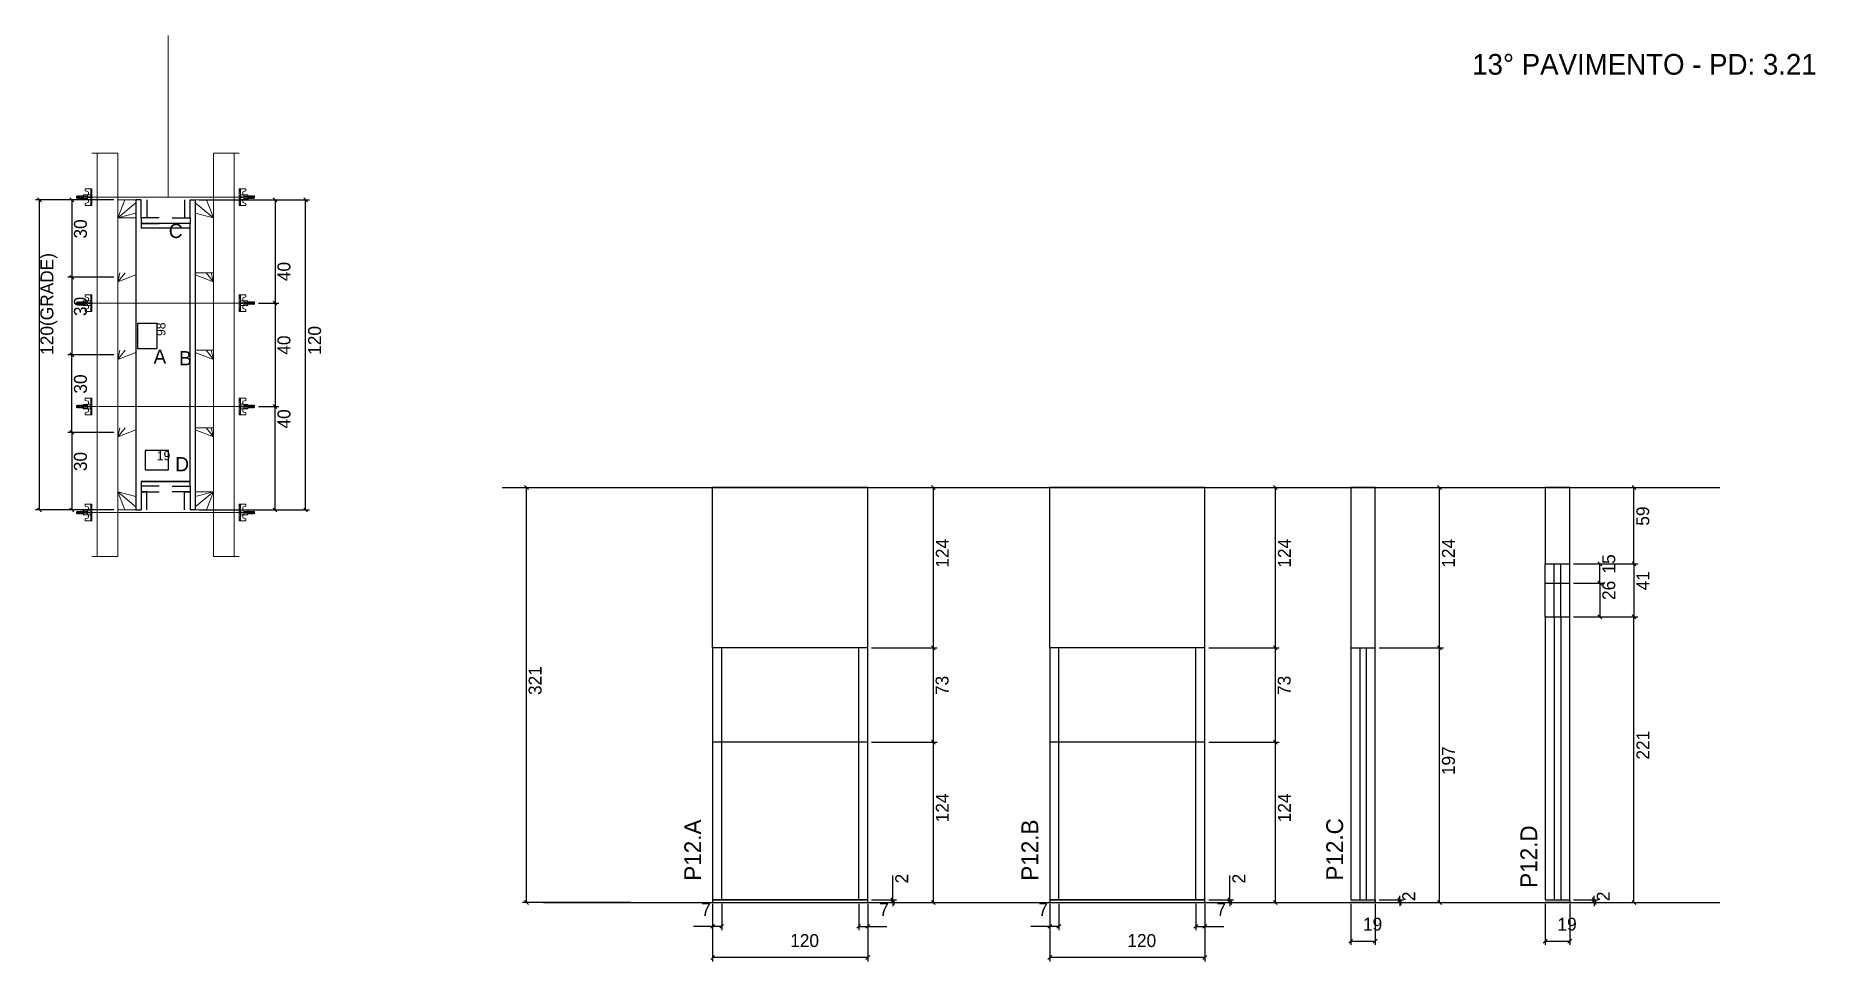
# Model space of a CAD drawing. Header units: metres. Extents: x 2885 to 4262, y 8696 to 9413.
import ezdxf

# ---------------------------------------------------------------- set-up
doc = ezdxf.new("R2010")
doc.units = ezdxf.units.M
for name, color, linetype in [('CHAPA', 7, 'Continuous'), ('COTA', 7, 'Continuous'), ('Hachura', 7, 'Continuous'), ('Madeira', 7, 'Continuous'), ('NIVEL 2° PAV.', 7, 'Continuous'), ('NOMENCLATURA', 7, 'Continuous'), ('Nível', 7, 'Continuous'), ('Painéis', 7, 'Continuous'), ('Perfil Metálico', 7, 'Continuous'), ('SARR_2.2x7', 7, 'Continuous'), ('SARRAFO', 7, 'Continuous'), ('Texto Seção', 7, 'Continuous'), ('TEXTO_GERAL', 7, 'Continuous')]:
    doc.layers.add(name, color=color, linetype=linetype)

msp = doc.modelspace()

# ---------------------------------------------------------------- linework, layer by layer
at = {"layer": 'CHAPA', "color": 1, "lineweight": 25}
for points in [[(2966.2, 9285.8), (2962.2, 9285.8), (2962.2, 9045.8), (2966.2, 9045.8)], [(2966.2, 9285.8), (2962.2, 9285.8), (2962.2, 9045.8), (2966.2, 9045.8)], [(3004.2, 9285.8), (3008.2, 9285.8), (3008.2, 9045.8), (3004.2, 9045.8)], [(3004.2, 9285.8), (3008.2, 9285.8), (3008.2, 9045.8), (3004.2, 9045.8)], [(3004.2, 9263.8), (3004.2, 9267.4), (2966.2, 9267.4), (2966.2, 9263.8)], [(3004.2, 9263.8), (3004.2, 9267.4), (2966.2, 9267.4), (2966.2, 9263.8)], [(3004.2, 9064.2), (3004.2, 9067.8), (2966.2, 9067.8), (2966.2, 9064.2)], [(3004.2, 9064.2), (3004.2, 9067.8), (2966.2, 9067.8), (2966.2, 9064.2)]]:
    msp.add_lwpolyline(points, dxfattribs=at)
at = {"layer": 'COTA', "color": 241, "lineweight": 25}
for p, q in [((2945.2, 9285.8), (2884.6, 9285.8)), ((2887.6, 9045.8), (2887.6, 9285.8)), ((2945.2, 9285.8), (2909.6, 9285.8)), ((2912.6, 9285.8), (2912.6, 9225.8)), ((3011.2, 9285.8), (3096.6, 9285.8)), ((3045.2, 9285.8), (3072.9, 9285.8)), ((3069.9, 9285.8), (3069.9, 9205.9)), ((3093.6, 9045.8), (3093.6, 9285.8)), ((2945.2, 9225.8), (2909.6, 9225.8)), ((2945.2, 9225.8), (2909.6, 9225.8)), ((2912.6, 9225.8), (2912.6, 9165.8)), ((3057, 9205.9), (3072.9, 9205.9)), ((3057, 9205.9), (3072.9, 9205.9)), ((3069.9, 9205.9), (3069.9, 9125.9)), ((2945.2, 9165.8), (2909.6, 9165.8)), ((2945.2, 9165.8), (2909.6, 9165.8)), ((2912.6, 9105.8), (2912.6, 9165.8)), ((3057, 9125.9), (3072.9, 9125.9)), ((3057, 9125.9), (3072.9, 9125.9)), ((3069.9, 9045.8), (3069.9, 9125.9)), ((2945.2, 9105.8), (2909.6, 9105.8)), ((2945.2, 9105.8), (2909.6, 9105.8)), ((2912.6, 9105.8), (2912.6, 9045.8)), ((3528.5, 9063.1), (3408.5, 9063.1)), ((3408.5, 8939.1), (3408.5, 9063.1)), ((3528.5, 8939.1), (3528.5, 9063.1)), ((3789.4, 9063.1), (3669.4, 9063.1)), ((3669.4, 8939.1), (3669.4, 9063.1)), ((3789.4, 8939.1), (3789.4, 9063.1)), ((2945.2, 9045.8), (2884.6, 9045.8)), ((2945.2, 9045.8), (2909.6, 9045.8)), ((3011.2, 9045.8), (3096.6, 9045.8)), ((3045.2, 9045.8), (3072.9, 9045.8))]:
    msp.add_line(p, q, dxfattribs=at)
at = {"layer": 'COTA', "color": 0, "lineweight": 25}
for p, q in [((2889.1, 9284.3), (2886.1, 9287.3)), ((2914.1, 9284.3), (2911.1, 9287.3)), ((3071.4, 9284.3), (3068.4, 9287.3)), ((3095.1, 9284.3), (3092.1, 9287.3)), ((2911.1, 9227.3), (2914.1, 9224.3)), ((2914.1, 9224.3), (2911.1, 9227.3)), ((3068.4, 9207.4), (3071.4, 9204.4)), ((3071.4, 9204.4), (3068.4, 9207.4)), ((2911.1, 9167.3), (2914.1, 9164.3)), ((2914.1, 9164.3), (2911.1, 9167.3)), ((3071.4, 9124.4), (3068.4, 9127.4)), ((3068.4, 9127.4), (3071.4, 9124.4)), ((2914.1, 9104.3), (2911.1, 9107.3)), ((2911.1, 9107.3), (2914.1, 9104.3)), ((3580.8, 9061.6), (3577.8, 9064.6)), ((3845.4, 9061.6), (3842.4, 9064.6)), ((3972.4, 9061.6), (3969.4, 9064.6)), ((4122.9, 9061.6), (4119.9, 9064.6)), ((2886.1, 9047.3), (2889.1, 9044.3)), ((2911.1, 9047.3), (2914.1, 9044.3)), ((3068.4, 9047.3), (3071.4, 9044.3)), ((3092.1, 9047.3), (3095.1, 9044.3)), ((4119.9, 9005.6), (4122.9, 9002.6)), ((4122.9, 8961.6), (4119.9, 8964.6)), ((3580.8, 8937.6), (3577.8, 8940.6)), ((3577.8, 8940.6), (3580.8, 8937.6)), ((3845.4, 8937.6), (3842.4, 8940.6)), ((3842.4, 8940.6), (3845.4, 8937.6)), ((3969.4, 8940.6), (3972.4, 8937.6)), ((3972.4, 8937.6), (3969.4, 8940.6)), ((3580.8, 8864.6), (3577.8, 8867.6)), ((3577.8, 8867.6), (3580.8, 8864.6)), ((3845.4, 8864.6), (3842.4, 8867.6)), ((3842.4, 8867.6), (3845.4, 8864.6)), ((3546.3, 8745.6), (3549.3, 8742.6)), ((3807.1, 8745.6), (3810.1, 8742.6)), ((3938.6, 8745.6), (3941.6, 8742.6)), ((4089.1, 8745.6), (4092.1, 8742.6)), ((3549.3, 8740.6), (3546.3, 8743.6)), ((3577.8, 8743.6), (3580.8, 8740.6)), ((3810.1, 8740.6), (3807.1, 8743.6)), ((3842.4, 8743.6), (3845.4, 8740.6)), ((3941.6, 8740.6), (3938.6, 8743.6)), ((3969.4, 8743.6), (3972.4, 8740.6)), ((4092.1, 8740.6), (4089.1, 8743.6)), ((4119.9, 8743.6), (4122.9, 8740.6)), ((3410, 8725.1), (3407, 8722.1)), ((3414, 8722.1), (3417, 8725.1)), ((3523, 8725.1), (3520, 8722.1)), ((3527, 8722.1), (3530, 8725.1)), ((3670.9, 8725.1), (3667.9, 8722.1)), ((3674.9, 8722.1), (3677.9, 8725.1)), ((3783.9, 8725.1), (3780.9, 8722.1)), ((3787.9, 8722.1), (3790.9, 8725.1)), ((3903.7, 8713.7), (3900.7, 8710.7)), ((3919.7, 8710.7), (3922.7, 8713.7)), ((4054.2, 8713.7), (4051.2, 8710.7)), ((4070.2, 8710.7), (4073.2, 8713.7)), ((3410, 8701), (3407, 8698)), ((3527, 8698), (3530, 8701)), ((3670.9, 8701), (3667.9, 8698)), ((3787.9, 8698), (3790.9, 8701))]:
    msp.add_line(p, q, dxfattribs=at)
at = {"layer": 'COTA', "color": 180, "lineweight": 25}
for p, q in [((2978.6, 9190), (2963.6, 9190)), ((2963.6, 9190), (2963.6, 9170.7)), ((2978.6, 9170.7), (2978.6, 9190)), ((2963.6, 9170.7), (2978.6, 9170.7)), ((2987.4, 9091.8), (2969.4, 9091.8)), ((2969.4, 9091.8), (2969.4, 9076.8)), ((2987.4, 9076.8), (2987.4, 9091.8)), ((2969.4, 9076.8), (2987.4, 9076.8))]:
    msp.add_line(p, q, dxfattribs=at)
at = {"layer": 'COTA', "color": 4, "lineweight": 25}
for p, q in [((3531.5, 9063.1), (3582.3, 9063.1)), ((3579.3, 8939.1), (3579.3, 9063.1)), ((3792.4, 9063.1), (3846.9, 9063.1)), ((3843.9, 8939.1), (3843.9, 9063.1)), ((3924.2, 9063.1), (3973.9, 9063.1)), ((3970.9, 8939.1), (3970.9, 9063.1)), ((4074.7, 9063.1), (4124.4, 9063.1)), ((4121.4, 9004.1), (4121.4, 9063.1)), ((4074.7, 9004.1), (4124.4, 9004.1)), ((4074.7, 8963.1), (4124.4, 8963.1)), ((4121.4, 8742.1), (4121.4, 8963.1)), ((3531.5, 8939.1), (3582.3, 8939.1)), ((3531.5, 8939.1), (3582.3, 8939.1)), ((3579.3, 8866.1), (3579.3, 8939.1)), ((3792.4, 8939.1), (3846.9, 8939.1)), ((3792.4, 8939.1), (3846.9, 8939.1)), ((3843.9, 8866.1), (3843.9, 8939.1)), ((3924.2, 8939.1), (3973.9, 8939.1)), ((3924.2, 8939.1), (3973.9, 8939.1)), ((3970.9, 8742.1), (3970.9, 8939.1)), ((3531.5, 8866.1), (3582.3, 8866.1)), ((3531.5, 8866.1), (3582.3, 8866.1)), ((3579.3, 8742.1), (3579.3, 8866.1)), ((3792.4, 8866.1), (3846.9, 8866.1)), ((3792.4, 8866.1), (3846.9, 8866.1)), ((3843.9, 8742.1), (3843.9, 8866.1)), ((3547.8, 8744.1), (3547.8, 8762.9)), ((3808.6, 8744.1), (3808.6, 8762.9)), ((3940.1, 8744.1), (3940.1, 8747.1)), ((4090.6, 8744.1), (4090.6, 8747.1)), ((3408.5, 8741.1), (3408.5, 8696.5)), ((3408.5, 8739.1), (3408.5, 8720.6)), ((3415.5, 8741.1), (3415.5, 8720.6)), ((3521.5, 8741.1), (3521.5, 8720.6)), ((3528.5, 8741.1), (3528.5, 8696.5)), ((3528.5, 8739.1), (3528.5, 8720.6)), ((3531.5, 8744.1), (3550.8, 8744.1)), ((3531.5, 8742.1), (3550.8, 8742.1)), ((3531.5, 8742.1), (3582.3, 8742.1)), ((3547.8, 8742.1), (3547.8, 8744.1)), ((3547.8, 8742.1), (3547.8, 8739.1)), ((3669.4, 8741.1), (3669.4, 8696.5)), ((3669.4, 8739.1), (3669.4, 8720.6)), ((3676.4, 8741.1), (3676.4, 8720.6)), ((3782.4, 8741.1), (3782.4, 8720.6)), ((3789.4, 8741.1), (3789.4, 8696.5)), ((3789.4, 8739.1), (3789.4, 8720.6)), ((3792.4, 8744.1), (3811.6, 8744.1)), ((3792.4, 8742.1), (3811.6, 8742.1)), ((3792.4, 8742.1), (3846.9, 8742.1)), ((3808.6, 8742.1), (3808.6, 8744.1)), ((3808.6, 8742.1), (3808.6, 8739.1)), ((3902.2, 8741.1), (3902.2, 8709.2)), ((3921.2, 8741.1), (3921.2, 8709.2)), ((3924.2, 8744.1), (3943.1, 8744.1)), ((3924.2, 8742.1), (3943.1, 8742.1)), ((3924.2, 8742.1), (3973.9, 8742.1)), ((3940.1, 8742.1), (3940.1, 8744.1)), ((3940.1, 8742.1), (3940.1, 8739.1)), ((4052.7, 8741.1), (4052.7, 8709.2)), ((4071.7, 8741.1), (4071.7, 8709.2)), ((4074.7, 8744.1), (4093.6, 8744.1)), ((4074.7, 8742.1), (4093.6, 8742.1)), ((4074.7, 8742.1), (4124.4, 8742.1)), ((4090.6, 8742.1), (4090.6, 8744.1)), ((4090.6, 8742.1), (4090.6, 8739.1)), ((3408.5, 8723.6), (3393.8, 8723.6)), ((3415.5, 8723.6), (3408.5, 8723.6)), ((3521.5, 8723.6), (3528.5, 8723.6)), ((3528.5, 8723.6), (3543.3, 8723.6)), ((3669.4, 8723.6), (3654.7, 8723.6)), ((3676.4, 8723.6), (3669.4, 8723.6)), ((3782.4, 8723.6), (3789.4, 8723.6)), ((3789.4, 8723.6), (3804.1, 8723.6)), ((3902.2, 8712.2), (3921.2, 8712.2)), ((4052.7, 8712.2), (4071.7, 8712.2)), ((3528.5, 8699.5), (3408.5, 8699.5)), ((3789.4, 8699.5), (3669.4, 8699.5))]:
    msp.add_line(p, q, dxfattribs=at)
at = {"layer": 'COTA', "color": 241, "lineweight": 25}
for points in [[(3921.2, 8939.1), (3921.2, 9063.1), (3902.2, 9063.1), (3902.2, 8939.1)], [(4071.7, 9004.1), (4071.7, 9063.1), (4052.7, 9063.1), (4052.7, 9004.1)]]:
    msp.add_lwpolyline(points, dxfattribs=at)
at = {"layer": 'Hachura', "color": 0, "lineweight": 9}
for p, q in [((2916.7, 9288.8), (2916.4, 9288.5)), ((2916.4, 9288.5), (2916.4, 9287.2)), ((2916.7, 9286.9), (2916.4, 9287.2)), ((2917, 9288.8), (2916.7, 9288.8)), ((2916.7, 9286.9), (2916.7, 9288.8)), ((2917.4, 9286.9), (2916.7, 9288.2)), ((2917.3, 9286.8), (2916.7, 9287.9)), ((2916.7, 9287.4), (2917.1, 9286.8)), ((2916.7, 9287.2), (2916.8, 9286.9)), ((2917, 9288.8), (2918, 9286.9)), ((2917, 9288.8), (2918, 9286.9)), ((2917.1, 9288.9), (2918.2, 9286.8)), ((2918.4, 9286.8), (2917.4, 9288.9)), ((2917.4, 9286.9), (2918, 9286.9)), ((2918.2, 9288.8), (2917.6, 9288.8)), ((2918.5, 9286.9), (2917.6, 9288.8)), ((2918.2, 9288.8), (2919.2, 9286.9)), ((2918.3, 9288.9), (2919.4, 9286.8)), ((2919.6, 9286.8), (2918.5, 9288.9)), ((2919.2, 9286.9), (2918.5, 9286.9)), ((2919.4, 9288.8), (2918.7, 9288.8)), ((2919.7, 9286.9), (2918.7, 9288.8)), ((2918.9, 9288.8), (2918.7, 9288.8)), ((2919.4, 9288.8), (2920.3, 9286.9)), ((2919.5, 9288.9), (2920.5, 9286.8)), ((2920.8, 9286.8), (2919.7, 9288.9)), ((2919.9, 9286.9), (2919.7, 9286.9)), ((2920.5, 9288.8), (2919.9, 9288.8)), ((2920.8, 9286.9), (2919.9, 9288.8)), ((2919.9, 9286.9), (2920.3, 9286.9)), ((2920.5, 9288.8), (2921.5, 9286.9)), ((2920.8, 9286.9), (2921.5, 9286.9)), ((2921.5, 9287.7), (2920.9, 9288.9)), ((2921.5, 9287.9), (2921, 9288.8)), ((2921.5, 9288.8), (2921, 9288.8)), ((2921.5, 9286.1), (2921.5, 9289.5)), ((2921.5, 9289.5), (2924.7, 9289.5)), ((2921.5, 9288.5), (2924.7, 9288.5)), ((2921.5, 9286.9), (2924.7, 9286.9)), ((2924.7, 9286.1), (2921.5, 9286.1)), ((2921.6, 9286.1), (2921.6, 9289.5)), ((2923, 9294.3), (2923, 9292.6)), ((2923, 9292.6), (2925.2, 9292)), ((2923, 9283), (2925.2, 9283.6)), ((2923, 9281.4), (2923, 9283)), ((2928.2, 9294.3), (2923.1, 9294.3)), ((2924.7, 9289.7), (2924.7, 9285.9)), ((2927.3, 9289.7), (2924.7, 9289.7)), ((2924.7, 9285.9), (2924.7, 9286.1)), ((2924.7, 9285.9), (2924.7, 9286.1)), ((2924.7, 9285.9), (2927.3, 9285.9)), ((2927.3, 9288.1), (2925.3, 9288.1)), ((2925.3, 9287.6), (2927.3, 9287.6)), ((2925.5, 9291.7), (2925.5, 9289.7)), ((2925.5, 9283.9), (2925.5, 9285.9)), ((2927.3, 9294.3), (2927.3, 9281.4)), ((2927.3, 9294.3), (2927.3, 9289.1)), ((2927.3, 9294.1), (2928.2, 9294.1)), ((2927.3, 9293.9), (2928.2, 9293.9)), ((2927.3, 9293.6), (2928.2, 9293.6)), ((2927.3, 9293.1), (2928.2, 9293.1)), ((2927.3, 9292.3), (2928.2, 9292.3)), ((2927.3, 9290.9), (2928.2, 9290.9)), ((2927.3, 9287.8), (2927.3, 9289.7)), ((2927.3, 9289.1), (2927.3, 9288.5)), ((2927.3, 9287.8), (2928.2, 9287.8)), ((2927.3, 9284.8), (2928.2, 9284.8)), ((2927.3, 9283.4), (2928.2, 9283.4)), ((2927.3, 9282.5), (2928.2, 9282.5)), ((2927.3, 9282), (2928.2, 9282)), ((2927.6, 9288.8), (2927.4, 9288.8)), ((2927.4, 9286.8), (2927.9, 9286.8)), ((2928, 9288.8), (2927.6, 9288.8)), ((2928.2, 9281.4), (2928.2, 9294.3)), ((2928.2, 9282.3), (2928.2, 9290.1)), ((3042.2, 9281.4), (3042.2, 9294.3)), ((3042.2, 9294.3), (3047.3, 9294.3)), ((3043.1, 9294.1), (3042.2, 9294.1)), ((3043.1, 9293.9), (3042.2, 9293.9)), ((3043.1, 9293.6), (3042.2, 9293.6)), ((3043.1, 9293.1), (3042.2, 9293.1)), ((3043.1, 9292.3), (3042.2, 9292.3)), ((3043.1, 9290.9), (3042.2, 9290.9)), ((3042.2, 9282.3), (3042.2, 9290.1)), ((3043.1, 9287.8), (3042.2, 9287.8)), ((3043.1, 9284.8), (3042.2, 9284.8)), ((3043.1, 9283.4), (3042.2, 9283.4)), ((3043.1, 9282.5), (3042.2, 9282.5)), ((3043.1, 9282), (3042.2, 9282)), ((3042.3, 9288.8), (3042.8, 9288.8)), ((3043, 9286.8), (3042.5, 9286.8)), ((3042.8, 9288.8), (3043, 9288.8)), ((3043.1, 9294.3), (3043.1, 9281.4)), ((3043.1, 9294.3), (3043.1, 9289.1)), ((3043.1, 9287.8), (3043.1, 9289.7)), ((3043.1, 9289.7), (3045.7, 9289.7)), ((3043.1, 9289.1), (3043.1, 9288.5)), ((3043.1, 9288.1), (3045.1, 9288.1)), ((3045.1, 9287.6), (3043.1, 9287.6)), ((3045.7, 9285.9), (3043.1, 9285.9)), ((3044.9, 9291.7), (3044.9, 9289.7)), ((3044.9, 9283.9), (3044.9, 9285.9)), ((3047.4, 9292.6), (3045.1, 9292)), ((3047.4, 9283), (3045.1, 9283.6)), ((3045.7, 9289.7), (3045.7, 9285.9)), ((3048.9, 9289.5), (3045.7, 9289.5)), ((3048.9, 9288.5), (3045.7, 9288.5)), ((3048.9, 9286.9), (3045.7, 9286.9)), ((3045.7, 9286.1), (3048.9, 9286.1)), ((3045.7, 9285.9), (3045.7, 9286.1)), ((3045.7, 9285.9), (3045.7, 9286.1)), ((3047.4, 9294.3), (3047.4, 9292.6)), ((3047.4, 9281.4), (3047.4, 9283)), ((3048.8, 9286.1), (3048.8, 9289.5)), ((3048.9, 9286.1), (3048.9, 9289.5)), ((3048.9, 9287.7), (3049.5, 9288.9)), ((3049.9, 9288.8), (3048.9, 9286.9)), ((3048.9, 9287.9), (3049.4, 9288.8)), ((3048.9, 9288.8), (3049.4, 9288.8)), ((3049.5, 9286.9), (3048.9, 9286.9)), ((3049.5, 9286.9), (3050.5, 9288.8)), ((3049.6, 9286.8), (3050.7, 9288.9)), ((3050.9, 9288.9), (3049.9, 9286.8)), ((3049.9, 9288.8), (3050.5, 9288.8)), ((3051, 9288.8), (3050.1, 9286.9)), ((3050.5, 9286.9), (3050.1, 9286.9)), ((3050.5, 9286.9), (3050.7, 9286.9)), ((3050.7, 9286.9), (3051.7, 9288.8)), ((3050.8, 9286.8), (3051.9, 9288.9)), ((3052.1, 9288.9), (3051, 9286.8)), ((3051, 9288.8), (3051.7, 9288.8)), ((3052.2, 9288.8), (3051.2, 9286.9)), ((3051.2, 9286.9), (3051.9, 9286.9)), ((3051.5, 9288.8), (3051.7, 9288.8)), ((3051.9, 9286.8), (3053, 9288.9)), ((3051.9, 9286.9), (3052.8, 9288.8)), ((3053.3, 9288.9), (3052.2, 9286.8)), ((3052.2, 9288.8), (3052.8, 9288.8)), ((3053.4, 9288.8), (3052.4, 9286.9)), ((3053.4, 9288.8), (3052.4, 9286.9)), ((3053, 9286.9), (3052.4, 9286.9)), ((3053, 9286.9), (3053.7, 9288.2)), ((3053.1, 9286.8), (3053.7, 9287.9)), ((3053.7, 9287.4), (3053.3, 9286.8)), ((3053.4, 9288.8), (3053.7, 9288.8)), ((3053.7, 9287.2), (3053.5, 9286.9)), ((3053.7, 9288.8), (3054, 9288.5)), ((3053.7, 9286.9), (3053.7, 9288.8)), ((3053.7, 9286.9), (3054, 9287.2)), ((3054, 9288.5), (3054, 9287.2)), ((2927.3, 9281.4), (2923, 9281.4)), ((2927.3, 9281.7), (2928.2, 9281.7)), ((2927.3, 9281.5), (2928.2, 9281.5)), ((2927.3, 9281.4), (2928.2, 9281.4)), ((3043.1, 9281.7), (3042.2, 9281.7)), ((3043.1, 9281.5), (3042.2, 9281.5)), ((3043.1, 9281.4), (3042.2, 9281.4)), ((3043.1, 9281.4), (3047.4, 9281.4)), ((2916.7, 9206.8), (2916.4, 9206.5)), ((2916.4, 9206.5), (2916.4, 9205.2)), ((2916.7, 9204.9), (2916.4, 9205.2)), ((2917, 9206.8), (2916.7, 9206.8)), ((2916.7, 9204.9), (2916.7, 9206.8)), ((2917.4, 9204.9), (2916.7, 9206.2)), ((2917.3, 9204.8), (2916.7, 9205.9)), ((2916.7, 9205.4), (2917.1, 9204.8)), ((2916.7, 9205.2), (2916.8, 9204.9)), ((2917, 9206.8), (2918, 9204.9)), ((2917, 9206.8), (2918, 9204.9)), ((2917.1, 9206.9), (2918.2, 9204.8)), ((2918.4, 9204.8), (2917.4, 9206.9)), ((2917.4, 9204.9), (2918, 9204.9)), ((2918.2, 9206.8), (2917.6, 9206.8)), ((2918.5, 9204.9), (2917.6, 9206.8)), ((2918.2, 9206.8), (2919.2, 9204.9)), ((2918.3, 9206.9), (2919.4, 9204.8)), ((2919.6, 9204.8), (2918.5, 9206.9)), ((2919.2, 9204.9), (2918.5, 9204.9)), ((2919.4, 9206.8), (2918.7, 9206.8)), ((2919.7, 9204.9), (2918.7, 9206.8)), ((2918.9, 9206.8), (2918.7, 9206.8)), ((2919.4, 9206.8), (2920.3, 9204.9)), ((2919.5, 9206.9), (2920.5, 9204.8)), ((2920.8, 9204.8), (2919.7, 9206.9)), ((2919.9, 9204.9), (2919.7, 9204.9)), ((2920.5, 9206.8), (2919.9, 9206.8)), ((2920.8, 9204.9), (2919.9, 9206.8)), ((2919.9, 9204.9), (2920.3, 9204.9)), ((2920.5, 9206.8), (2921.5, 9204.9)), ((2920.8, 9204.9), (2921.5, 9204.9)), ((2921.5, 9205.7), (2920.9, 9206.9)), ((2921.5, 9205.9), (2921, 9206.8)), ((2921.5, 9206.8), (2921, 9206.8)), ((2921.5, 9204.1), (2921.5, 9207.5)), ((2921.5, 9207.5), (2924.7, 9207.5)), ((2921.5, 9206.5), (2924.7, 9206.5)), ((2921.5, 9204.9), (2924.7, 9204.9)), ((2924.7, 9204.1), (2921.5, 9204.1)), ((2921.6, 9204.1), (2921.6, 9207.5)), ((2923, 9212.3), (2923, 9210.6)), ((2923, 9210.6), (2925.2, 9210)), ((2923, 9201), (2925.2, 9201.6)), ((2923, 9199.4), (2923, 9201)), ((2927.3, 9199.4), (2923, 9199.4)), ((2928.2, 9212.3), (2923.1, 9212.3)), ((2924.7, 9207.7), (2924.7, 9203.9)), ((2927.3, 9207.7), (2924.7, 9207.7)), ((2924.7, 9203.9), (2924.7, 9204.1)), ((2924.7, 9203.9), (2924.7, 9204.1)), ((2924.7, 9203.9), (2927.3, 9203.9)), ((2927.3, 9206.1), (2925.3, 9206.1)), ((2925.3, 9205.6), (2927.3, 9205.6)), ((2925.5, 9209.7), (2925.5, 9207.7)), ((2925.5, 9201.9), (2925.5, 9203.9)), ((2927.3, 9212.3), (2927.3, 9199.4)), ((2927.3, 9212.3), (2927.3, 9207.1)), ((2927.3, 9212.1), (2928.2, 9212.1)), ((2927.3, 9211.9), (2928.2, 9211.9)), ((2927.3, 9211.6), (2928.2, 9211.6)), ((2927.3, 9211.1), (2928.2, 9211.1)), ((2927.3, 9210.3), (2928.2, 9210.3)), ((2927.3, 9208.9), (2928.2, 9208.9)), ((2927.3, 9205.8), (2927.3, 9207.7)), ((2927.3, 9207.1), (2927.3, 9206.5)), ((2927.3, 9205.8), (2928.2, 9205.8)), ((2927.3, 9202.8), (2928.2, 9202.8)), ((2927.3, 9201.4), (2928.2, 9201.4)), ((2927.3, 9200.5), (2928.2, 9200.5)), ((2927.3, 9200), (2928.2, 9200)), ((2927.3, 9199.7), (2928.2, 9199.7)), ((2927.3, 9199.5), (2928.2, 9199.5)), ((2927.3, 9199.4), (2928.2, 9199.4)), ((2927.6, 9206.8), (2927.4, 9206.8)), ((2927.4, 9204.8), (2927.9, 9204.8)), ((2928, 9206.8), (2927.6, 9206.8)), ((2928.2, 9199.4), (2928.2, 9212.3)), ((2928.2, 9200.3), (2928.2, 9208.1)), ((3042.2, 9199.4), (3042.2, 9212.3)), ((3042.2, 9212.3), (3047.3, 9212.3)), ((3043.1, 9212.1), (3042.2, 9212.1)), ((3043.1, 9211.9), (3042.2, 9211.9)), ((3043.1, 9211.6), (3042.2, 9211.6)), ((3043.1, 9211.1), (3042.2, 9211.1)), ((3043.1, 9210.3), (3042.2, 9210.3)), ((3043.1, 9208.9), (3042.2, 9208.9)), ((3042.2, 9200.3), (3042.2, 9208.1)), ((3043.1, 9205.8), (3042.2, 9205.8)), ((3043.1, 9202.8), (3042.2, 9202.8)), ((3043.1, 9201.4), (3042.2, 9201.4)), ((3043.1, 9200.5), (3042.2, 9200.5)), ((3043.1, 9200), (3042.2, 9200)), ((3043.1, 9199.7), (3042.2, 9199.7)), ((3043.1, 9199.5), (3042.2, 9199.5)), ((3043.1, 9199.4), (3042.2, 9199.4)), ((3042.3, 9206.8), (3042.8, 9206.8)), ((3043, 9204.8), (3042.5, 9204.8)), ((3042.8, 9206.8), (3043, 9206.8)), ((3043.1, 9212.3), (3043.1, 9199.4)), ((3043.1, 9212.3), (3043.1, 9207.1)), ((3043.1, 9205.8), (3043.1, 9207.7)), ((3043.1, 9207.7), (3045.7, 9207.7)), ((3043.1, 9207.1), (3043.1, 9206.5)), ((3043.1, 9206.1), (3045.1, 9206.1)), ((3045.1, 9205.6), (3043.1, 9205.6)), ((3045.7, 9203.9), (3043.1, 9203.9)), ((3043.1, 9199.4), (3047.4, 9199.4)), ((3044.9, 9209.7), (3044.9, 9207.7)), ((3044.9, 9201.9), (3044.9, 9203.9)), ((3047.4, 9210.6), (3045.1, 9210)), ((3047.4, 9201), (3045.1, 9201.6)), ((3045.7, 9207.7), (3045.7, 9203.9)), ((3048.9, 9207.5), (3045.7, 9207.5)), ((3048.9, 9206.5), (3045.7, 9206.5)), ((3048.9, 9204.9), (3045.7, 9204.9)), ((3045.7, 9204.1), (3048.9, 9204.1)), ((3045.7, 9203.9), (3045.7, 9204.1)), ((3045.7, 9203.9), (3045.7, 9204.1)), ((3047.4, 9212.3), (3047.4, 9210.6)), ((3047.4, 9199.4), (3047.4, 9201)), ((3048.8, 9204.1), (3048.8, 9207.5)), ((3048.9, 9204.1), (3048.9, 9207.5)), ((3048.9, 9205.7), (3049.5, 9206.9)), ((3049.9, 9206.8), (3048.9, 9204.9)), ((3048.9, 9205.9), (3049.4, 9206.8)), ((3048.9, 9206.8), (3049.4, 9206.8)), ((3049.5, 9204.9), (3048.9, 9204.9)), ((3049.5, 9204.9), (3050.5, 9206.8)), ((3049.6, 9204.8), (3050.7, 9206.9)), ((3050.9, 9206.9), (3049.9, 9204.8)), ((3049.9, 9206.8), (3050.5, 9206.8)), ((3051, 9206.8), (3050.1, 9204.9)), ((3050.5, 9204.9), (3050.1, 9204.9)), ((3050.5, 9204.9), (3050.7, 9204.9)), ((3050.7, 9204.9), (3051.7, 9206.8)), ((3050.8, 9204.8), (3051.9, 9206.9)), ((3052.1, 9206.9), (3051, 9204.8)), ((3051, 9206.8), (3051.7, 9206.8)), ((3052.2, 9206.8), (3051.2, 9204.9)), ((3051.2, 9204.9), (3051.9, 9204.9)), ((3051.5, 9206.8), (3051.7, 9206.8)), ((3051.9, 9204.8), (3053, 9206.9)), ((3051.9, 9204.9), (3052.8, 9206.8)), ((3053.3, 9206.9), (3052.2, 9204.8)), ((3052.2, 9206.8), (3052.8, 9206.8)), ((3053.4, 9206.8), (3052.4, 9204.9)), ((3053.4, 9206.8), (3052.4, 9204.9)), ((3053, 9204.9), (3052.4, 9204.9)), ((3053, 9204.9), (3053.7, 9206.2)), ((3053.1, 9204.8), (3053.7, 9205.9)), ((3053.7, 9205.4), (3053.3, 9204.8)), ((3053.4, 9206.8), (3053.7, 9206.8)), ((3053.7, 9205.2), (3053.5, 9204.9)), ((3053.7, 9206.8), (3054, 9206.5)), ((3053.7, 9204.9), (3053.7, 9206.8)), ((3053.7, 9204.9), (3054, 9205.2)), ((3054, 9206.5), (3054, 9205.2)), ((2923, 9132.3), (2923, 9130.6)), ((2923, 9130.6), (2925.2, 9130)), ((2928.2, 9132.3), (2923.1, 9132.3)), ((2927.3, 9132.3), (2927.3, 9119.4)), ((2927.3, 9132.3), (2927.3, 9127.1)), ((2927.3, 9132.1), (2928.2, 9132.1)), ((2927.3, 9131.9), (2928.2, 9131.9)), ((2927.3, 9131.6), (2928.2, 9131.6)), ((2927.3, 9131.1), (2928.2, 9131.1)), ((2928.2, 9119.4), (2928.2, 9132.3)), ((3042.2, 9119.4), (3042.2, 9132.3)), ((3042.2, 9132.3), (3047.3, 9132.3)), ((3043.1, 9132.1), (3042.2, 9132.1)), ((3043.1, 9131.9), (3042.2, 9131.9)), ((3043.1, 9131.6), (3042.2, 9131.6)), ((3043.1, 9131.1), (3042.2, 9131.1)), ((3043.1, 9132.3), (3043.1, 9119.4)), ((3043.1, 9132.3), (3043.1, 9127.1)), ((3047.4, 9130.6), (3045.1, 9130)), ((3047.4, 9132.3), (3047.4, 9130.6)), ((2916.7, 9126.8), (2916.4, 9126.5)), ((2916.4, 9126.5), (2916.4, 9125.2)), ((2916.7, 9124.9), (2916.4, 9125.2)), ((2917, 9126.8), (2916.7, 9126.8)), ((2916.7, 9124.9), (2916.7, 9126.8)), ((2917.4, 9124.9), (2916.7, 9126.2)), ((2917.3, 9124.8), (2916.7, 9125.9)), ((2916.7, 9125.4), (2917.1, 9124.8)), ((2916.7, 9125.2), (2916.8, 9124.9)), ((2917, 9126.8), (2918, 9124.9)), ((2917, 9126.8), (2918, 9124.9)), ((2917.1, 9126.9), (2918.2, 9124.8)), ((2918.4, 9124.8), (2917.4, 9126.9)), ((2917.4, 9124.9), (2918, 9124.9)), ((2918.2, 9126.8), (2917.6, 9126.8)), ((2918.5, 9124.9), (2917.6, 9126.8)), ((2918.2, 9126.8), (2919.2, 9124.9)), ((2918.3, 9126.9), (2919.4, 9124.8)), ((2919.6, 9124.8), (2918.5, 9126.9)), ((2919.2, 9124.9), (2918.5, 9124.9)), ((2919.4, 9126.8), (2918.7, 9126.8)), ((2919.7, 9124.9), (2918.7, 9126.8)), ((2918.9, 9126.8), (2918.7, 9126.8)), ((2919.4, 9126.8), (2920.3, 9124.9)), ((2919.5, 9126.9), (2920.5, 9124.8)), ((2920.8, 9124.8), (2919.7, 9126.9)), ((2919.9, 9124.9), (2919.7, 9124.9)), ((2920.5, 9126.8), (2919.9, 9126.8)), ((2920.8, 9124.9), (2919.9, 9126.8)), ((2919.9, 9124.9), (2920.3, 9124.9)), ((2920.5, 9126.8), (2921.5, 9124.9)), ((2920.8, 9124.9), (2921.5, 9124.9)), ((2921.5, 9125.7), (2920.9, 9126.9)), ((2921.5, 9125.9), (2921, 9126.8)), ((2921.5, 9126.8), (2921, 9126.8)), ((2921.5, 9124.1), (2921.5, 9127.5)), ((2921.5, 9127.5), (2924.7, 9127.5)), ((2921.5, 9126.5), (2924.7, 9126.5)), ((2921.5, 9124.9), (2924.7, 9124.9)), ((2924.7, 9124.1), (2921.5, 9124.1)), ((2921.6, 9124.1), (2921.6, 9127.5)), ((2923, 9121), (2925.2, 9121.6)), ((2923, 9119.4), (2923, 9121)), ((2927.3, 9119.4), (2923, 9119.4)), ((2924.7, 9127.7), (2924.7, 9123.9)), ((2927.3, 9127.7), (2924.7, 9127.7)), ((2924.7, 9123.9), (2924.7, 9124.1)), ((2924.7, 9123.9), (2924.7, 9124.1)), ((2924.7, 9123.9), (2927.3, 9123.9)), ((2927.3, 9126.1), (2925.3, 9126.1)), ((2925.3, 9125.6), (2927.3, 9125.6)), ((2925.5, 9129.7), (2925.5, 9127.7)), ((2925.5, 9121.9), (2925.5, 9123.9)), ((2927.3, 9130.3), (2928.2, 9130.3)), ((2927.3, 9128.9), (2928.2, 9128.9)), ((2927.3, 9125.8), (2927.3, 9127.7)), ((2927.3, 9127.1), (2927.3, 9126.5)), ((2927.3, 9125.8), (2928.2, 9125.8)), ((2927.3, 9122.8), (2928.2, 9122.8)), ((2927.3, 9121.4), (2928.2, 9121.4)), ((2927.3, 9120.5), (2928.2, 9120.5)), ((2927.3, 9120), (2928.2, 9120)), ((2927.3, 9119.7), (2928.2, 9119.7)), ((2927.3, 9119.5), (2928.2, 9119.5)), ((2927.3, 9119.4), (2928.2, 9119.4)), ((2927.6, 9126.8), (2927.4, 9126.8)), ((2927.4, 9124.8), (2927.9, 9124.8)), ((2928, 9126.8), (2927.6, 9126.8)), ((2928.2, 9120.3), (2928.2, 9128.1)), ((3043.1, 9130.3), (3042.2, 9130.3)), ((3043.1, 9128.9), (3042.2, 9128.9)), ((3042.2, 9120.3), (3042.2, 9128.1)), ((3043.1, 9125.8), (3042.2, 9125.8)), ((3043.1, 9122.8), (3042.2, 9122.8)), ((3043.1, 9121.4), (3042.2, 9121.4)), ((3043.1, 9120.5), (3042.2, 9120.5)), ((3043.1, 9120), (3042.2, 9120)), ((3043.1, 9119.7), (3042.2, 9119.7)), ((3043.1, 9119.5), (3042.2, 9119.5)), ((3043.1, 9119.4), (3042.2, 9119.4)), ((3042.3, 9126.8), (3042.8, 9126.8)), ((3043, 9124.8), (3042.5, 9124.8)), ((3042.8, 9126.8), (3043, 9126.8)), ((3043.1, 9125.8), (3043.1, 9127.7)), ((3043.1, 9127.7), (3045.7, 9127.7)), ((3043.1, 9127.1), (3043.1, 9126.5)), ((3043.1, 9126.1), (3045.1, 9126.1)), ((3045.1, 9125.6), (3043.1, 9125.6)), ((3045.7, 9123.9), (3043.1, 9123.9)), ((3043.1, 9119.4), (3047.4, 9119.4)), ((3044.9, 9129.7), (3044.9, 9127.7)), ((3044.9, 9121.9), (3044.9, 9123.9)), ((3047.4, 9121), (3045.1, 9121.6)), ((3045.7, 9127.7), (3045.7, 9123.9)), ((3048.9, 9127.5), (3045.7, 9127.5)), ((3048.9, 9126.5), (3045.7, 9126.5)), ((3048.9, 9124.9), (3045.7, 9124.9)), ((3045.7, 9124.1), (3048.9, 9124.1)), ((3045.7, 9123.9), (3045.7, 9124.1)), ((3045.7, 9123.9), (3045.7, 9124.1)), ((3047.4, 9119.4), (3047.4, 9121)), ((3048.8, 9124.1), (3048.8, 9127.5)), ((3048.9, 9124.1), (3048.9, 9127.5)), ((3048.9, 9125.7), (3049.5, 9126.9)), ((3049.9, 9126.8), (3048.9, 9124.9)), ((3048.9, 9125.9), (3049.4, 9126.8)), ((3048.9, 9126.8), (3049.4, 9126.8)), ((3049.5, 9124.9), (3048.9, 9124.9)), ((3049.5, 9124.9), (3050.5, 9126.8)), ((3049.6, 9124.8), (3050.7, 9126.9)), ((3050.9, 9126.9), (3049.9, 9124.8)), ((3049.9, 9126.8), (3050.5, 9126.8)), ((3051, 9126.8), (3050.1, 9124.9)), ((3050.5, 9124.9), (3050.1, 9124.9)), ((3050.5, 9124.9), (3050.7, 9124.9)), ((3050.7, 9124.9), (3051.7, 9126.8)), ((3050.8, 9124.8), (3051.9, 9126.9)), ((3052.1, 9126.9), (3051, 9124.8)), ((3051, 9126.8), (3051.7, 9126.8)), ((3052.2, 9126.8), (3051.2, 9124.9)), ((3051.2, 9124.9), (3051.9, 9124.9)), ((3051.5, 9126.8), (3051.7, 9126.8)), ((3051.9, 9124.8), (3053, 9126.9)), ((3051.9, 9124.9), (3052.8, 9126.8)), ((3053.3, 9126.9), (3052.2, 9124.8)), ((3052.2, 9126.8), (3052.8, 9126.8)), ((3053.4, 9126.8), (3052.4, 9124.9)), ((3053.4, 9126.8), (3052.4, 9124.9)), ((3053, 9124.9), (3052.4, 9124.9)), ((3053, 9124.9), (3053.7, 9126.2)), ((3053.1, 9124.8), (3053.7, 9125.9)), ((3053.7, 9125.4), (3053.3, 9124.8)), ((3053.4, 9126.8), (3053.7, 9126.8)), ((3053.7, 9125.2), (3053.5, 9124.9)), ((3053.7, 9126.8), (3054, 9126.5)), ((3053.7, 9124.9), (3053.7, 9126.8)), ((3053.7, 9124.9), (3054, 9125.2)), ((3054, 9126.5), (3054, 9125.2)), ((2927.3, 9050.3), (2923, 9050.3)), ((2923, 9050.3), (2923, 9048.6)), ((2923, 9048.6), (2925.2, 9048)), ((2927.3, 9037.4), (2927.3, 9050.3)), ((2927.3, 9050.3), (2928.2, 9050.3)), ((2927.3, 9050.1), (2928.2, 9050.1)), ((2927.3, 9049.9), (2928.2, 9049.9)), ((2927.3, 9049.6), (2928.2, 9049.6)), ((2927.3, 9049.1), (2928.2, 9049.1)), ((2927.3, 9048.3), (2928.2, 9048.3)), ((2928.2, 9050.3), (2928.2, 9037.4)), ((2928.2, 9049.3), (2928.2, 9041.5)), ((3042.2, 9050.3), (3042.2, 9037.4)), ((3043.1, 9050.3), (3042.2, 9050.3)), ((3043.1, 9050.1), (3042.2, 9050.1)), ((3043.1, 9049.9), (3042.2, 9049.9)), ((3043.1, 9049.6), (3042.2, 9049.6)), ((3042.2, 9049.3), (3042.2, 9041.5)), ((3043.1, 9049.1), (3042.2, 9049.1)), ((3043.1, 9048.3), (3042.2, 9048.3)), ((3043.1, 9037.4), (3043.1, 9050.3)), ((3043.1, 9050.3), (3047.4, 9050.3)), ((3047.4, 9048.6), (3045.1, 9048)), ((3047.4, 9050.3), (3047.4, 9048.6)), ((2916.7, 9044.7), (2916.4, 9044.4)), ((2916.4, 9043.1), (2916.4, 9044.4)), ((2916.7, 9042.8), (2916.4, 9043.1)), ((2916.7, 9044.2), (2917.1, 9044.9)), ((2917.3, 9044.8), (2916.7, 9043.7)), ((2916.7, 9044.5), (2916.8, 9044.7)), ((2917.4, 9044.7), (2916.7, 9043.4)), ((2916.7, 9044.7), (2916.7, 9042.8)), ((2917, 9042.8), (2916.7, 9042.8)), ((2917, 9042.8), (2918, 9044.7)), ((2917, 9042.8), (2918, 9044.7)), ((2917.1, 9042.7), (2918.2, 9044.9)), ((2918.4, 9044.8), (2917.4, 9042.7)), ((2917.4, 9044.7), (2918, 9044.7)), ((2918.5, 9044.7), (2917.6, 9042.8)), ((2918.2, 9042.8), (2917.6, 9042.8)), ((2918.2, 9042.8), (2919.2, 9044.7)), ((2918.3, 9042.7), (2919.4, 9044.9)), ((2919.6, 9044.8), (2918.5, 9042.7)), ((2919.2, 9044.7), (2918.5, 9044.7)), ((2919.7, 9044.7), (2918.7, 9042.8)), ((2919.4, 9042.8), (2918.7, 9042.8)), ((2918.9, 9042.8), (2918.7, 9042.8)), ((2919.4, 9042.8), (2920.3, 9044.7)), ((2919.5, 9042.7), (2920.5, 9044.9)), ((2920.8, 9044.8), (2919.7, 9042.7)), ((2919.9, 9044.7), (2919.7, 9044.7)), ((2919.9, 9044.7), (2920.3, 9044.7)), ((2920.8, 9044.7), (2919.9, 9042.8)), ((2920.5, 9042.8), (2919.9, 9042.8)), ((2920.5, 9042.8), (2921.5, 9044.7)), ((2920.8, 9044.7), (2921.5, 9044.7)), ((2921.5, 9043.9), (2920.9, 9042.7)), ((2921.5, 9043.7), (2921, 9042.8)), ((2921.5, 9042.8), (2921, 9042.8)), ((2921.5, 9045.5), (2921.5, 9042.1)), ((2924.7, 9045.5), (2921.5, 9045.5)), ((2921.5, 9044.7), (2924.7, 9044.7)), ((2921.5, 9043.2), (2924.7, 9043.2)), ((2921.5, 9042.1), (2924.7, 9042.1)), ((2921.6, 9045.5), (2921.6, 9042.1)), ((2923, 9039), (2925.2, 9039.6)), ((2923, 9037.4), (2923, 9039)), ((2928.2, 9037.4), (2923.1, 9037.4)), ((2924.7, 9041.9), (2924.7, 9045.7)), ((2924.7, 9045.7), (2927.3, 9045.7)), ((2924.7, 9045.7), (2924.7, 9045.5)), ((2924.7, 9045.7), (2924.7, 9045.5)), ((2927.3, 9041.9), (2924.7, 9041.9)), ((2925.3, 9044), (2927.3, 9044)), ((2927.3, 9043.5), (2925.3, 9043.5)), ((2925.5, 9047.7), (2925.5, 9045.7)), ((2925.5, 9039.9), (2925.5, 9041.9)), ((2927.3, 9046.8), (2928.2, 9046.8)), ((2927.3, 9043.8), (2927.3, 9041.9)), ((2927.3, 9043.8), (2928.2, 9043.8)), ((2927.3, 9042.5), (2927.3, 9043.2)), ((2927.3, 9037.4), (2927.3, 9042.5)), ((2927.3, 9040.8), (2928.2, 9040.8)), ((2927.3, 9039.4), (2928.2, 9039.4)), ((2927.3, 9038.5), (2928.2, 9038.5)), ((2927.3, 9038), (2928.2, 9038)), ((2927.3, 9037.7), (2928.2, 9037.7)), ((2927.3, 9037.5), (2928.2, 9037.5)), ((2927.4, 9044.8), (2927.9, 9044.8)), ((2927.6, 9042.8), (2927.4, 9042.8)), ((2928, 9042.8), (2927.6, 9042.8)), ((3043.1, 9046.8), (3042.2, 9046.8)), ((3043.1, 9043.8), (3042.2, 9043.8)), ((3043.1, 9040.8), (3042.2, 9040.8)), ((3043.1, 9039.4), (3042.2, 9039.4)), ((3043.1, 9038.5), (3042.2, 9038.5)), ((3043.1, 9038), (3042.2, 9038)), ((3043.1, 9037.7), (3042.2, 9037.7)), ((3043.1, 9037.5), (3042.2, 9037.5)), ((3042.2, 9037.4), (3047.3, 9037.4)), ((3042.3, 9042.8), (3042.8, 9042.8)), ((3043, 9044.8), (3042.5, 9044.8)), ((3042.8, 9042.8), (3043, 9042.8)), ((3045.7, 9045.7), (3043.1, 9045.7)), ((3045.1, 9044), (3043.1, 9044)), ((3043.1, 9043.8), (3043.1, 9041.9)), ((3043.1, 9043.5), (3045.1, 9043.5)), ((3043.1, 9042.5), (3043.1, 9043.2)), ((3043.1, 9037.4), (3043.1, 9042.5)), ((3043.1, 9041.9), (3045.7, 9041.9)), ((3044.9, 9047.7), (3044.9, 9045.7)), ((3044.9, 9039.9), (3044.9, 9041.9)), ((3047.4, 9039), (3045.1, 9039.6)), ((3045.7, 9041.9), (3045.7, 9045.7)), ((3045.7, 9045.7), (3045.7, 9045.5)), ((3045.7, 9045.7), (3045.7, 9045.5)), ((3045.7, 9045.5), (3048.9, 9045.5)), ((3048.9, 9044.7), (3045.7, 9044.7)), ((3048.9, 9043.2), (3045.7, 9043.2)), ((3048.9, 9042.1), (3045.7, 9042.1)), ((3047.4, 9037.4), (3047.4, 9039)), ((3048.8, 9045.5), (3048.8, 9042.1)), ((3048.9, 9045.5), (3048.9, 9042.1)), ((3049.5, 9044.7), (3048.9, 9044.7)), ((3049.9, 9042.8), (3048.9, 9044.7)), ((3048.9, 9043.9), (3049.5, 9042.7)), ((3048.9, 9043.7), (3049.4, 9042.8)), ((3048.9, 9042.8), (3049.4, 9042.8)), ((3049.5, 9044.7), (3050.5, 9042.8)), ((3049.6, 9044.8), (3050.7, 9042.7)), ((3050.9, 9042.7), (3049.9, 9044.9)), ((3049.9, 9042.8), (3050.5, 9042.8)), ((3050.5, 9044.7), (3050.1, 9044.7)), ((3051, 9042.8), (3050.1, 9044.7)), ((3050.5, 9044.7), (3050.7, 9044.7)), ((3050.7, 9044.7), (3051.7, 9042.8)), ((3050.8, 9044.8), (3051.9, 9042.7)), ((3052.1, 9042.7), (3051, 9044.9)), ((3051, 9042.8), (3051.7, 9042.8)), ((3051.2, 9044.7), (3051.9, 9044.7)), ((3052.2, 9042.8), (3051.2, 9044.7)), ((3051.5, 9042.8), (3051.7, 9042.8)), ((3051.9, 9044.8), (3053, 9042.7)), ((3051.9, 9044.7), (3052.8, 9042.8)), ((3053.3, 9042.7), (3052.2, 9044.9)), ((3052.2, 9042.8), (3052.8, 9042.8)), ((3053.4, 9042.8), (3052.4, 9044.7)), ((3053, 9044.7), (3052.4, 9044.7)), ((3053.4, 9042.8), (3052.4, 9044.7)), ((3053, 9044.7), (3053.7, 9043.4)), ((3053.1, 9044.8), (3053.7, 9043.7)), ((3053.7, 9044.2), (3053.3, 9044.9)), ((3053.4, 9042.8), (3053.7, 9042.8)), ((3053.7, 9044.5), (3053.5, 9044.7)), ((3053.7, 9044.7), (3054, 9044.4)), ((3053.7, 9044.7), (3053.7, 9042.8)), ((3053.7, 9042.8), (3054, 9043.1)), ((3054, 9043.1), (3054, 9044.4))]:
    msp.add_line(p, q, dxfattribs=at)
at = {"layer": 'Hachura', "color": 251, "lineweight": 9}
for p, q in [((3053, 9287.8), (2921.2, 9287.8)), ((3053, 9205.8), (2921.2, 9205.8)), ((3053, 9125.8), (2921.2, 9125.8)), ((3053, 9043.8), (2921.2, 9043.8))]:
    msp.add_line(p, q, dxfattribs=at)
at = {"layer": 'Madeira', "color": 126, "lineweight": 18}
for p, q in [((2948.2, 9271.8), (2953.6, 9285.8)), ((2948.2, 9271.8), (2962.2, 9283.3)), ((3022.2, 9271.8), (3008.2, 9283.3)), ((3022.2, 9271.8), (3016.8, 9285.8)), ((2948.2, 9271.8), (2962.2, 9275.3)), ((3022.2, 9271.8), (3008.2, 9275.3)), ((2948.2, 9222.3), (2953.9, 9229.3)), ((2948.2, 9222.3), (2949.9, 9229.3)), ((2948.2, 9222.3), (2962.2, 9227.7)), ((3022.2, 9222.3), (3008.2, 9227.7)), ((3022.2, 9222.3), (3016.5, 9229.3)), ((3022.2, 9222.3), (3020.5, 9229.3)), ((2948.2, 9162.3), (2953.9, 9169.3)), ((2948.2, 9162.3), (2949.9, 9169.3)), ((2948.2, 9162.3), (2962.2, 9167.7)), ((3022.2, 9162.3), (3008.2, 9167.7)), ((3022.2, 9162.3), (3016.5, 9169.3)), ((3022.2, 9162.3), (3020.5, 9169.3)), ((2948.2, 9102.3), (2953.9, 9109.3)), ((2948.2, 9102.3), (2949.9, 9109.3)), ((2948.2, 9102.3), (2962.2, 9107.7)), ((3022.2, 9102.3), (3008.2, 9107.7)), ((3022.2, 9102.3), (3016.5, 9109.3)), ((3022.2, 9102.3), (3020.5, 9109.3)), ((2948.2, 9059.8), (2962.2, 9048.3)), ((2948.2, 9059.8), (2962.2, 9056.3)), ((2948.2, 9059.8), (2953.6, 9045.8)), ((3022.2, 9059.8), (3008.2, 9048.3)), ((3022.2, 9059.8), (3008.2, 9056.3)), ((3022.2, 9059.8), (3016.8, 9045.8))]:
    msp.add_line(p, q, dxfattribs=at)
for points in [[(2948.2, 9045.8), (2962.2, 9045.8), (2962.2, 9285.8), (2948.2, 9285.8)], [(2948.2, 9271.8), (2962.2, 9271.8), (2962.2, 9285.8), (2948.2, 9285.8)], [(3022.2, 9045.8), (3008.2, 9045.8), (3008.2, 9285.8), (3022.2, 9285.8)], [(3022.2, 9222.3), (3022.2, 9229.3), (3008.2, 9229.3), (3008.2, 9222.3)], [(3022.2, 9162.3), (3022.2, 9169.3), (3008.2, 9169.3), (3008.2, 9162.3)], [(3022.2, 9102.3), (3022.2, 9109.3), (3008.2, 9109.3), (3008.2, 9102.3)], [(3022.2, 9059.8), (3008.2, 9059.8), (3008.2, 9045.8), (3022.2, 9045.8)]]:
    msp.add_lwpolyline(points, dxfattribs=at)
at = {"layer": 'NIVEL 2° PAV.', "color": 4, "lineweight": 25}
for p, q in [((3261.2, 9063.1), (3267.4, 9063.1)), ((3264.4, 8742.1), (3264.4, 9063.1)), ((3344.9, 8742.1), (3261.4, 8742.1))]:
    msp.add_line(p, q, dxfattribs=at)
at = {"layer": 'NIVEL 2° PAV.', "color": 0, "lineweight": 25}
for p, q in [((3265.9, 9061.6), (3262.9, 9064.6)), ((3262.9, 8743.6), (3265.9, 8740.6))]:
    msp.add_line(p, q, dxfattribs=at)
at = {"layer": 'Nível', "color": 4, "lineweight": 25}
for p, q in [((3245.7, 9063.1), (4187.7, 9063.1)), ((3277.5, 8742.1), (4187.7, 8742.1))]:
    msp.add_line(p, q, dxfattribs=at)
at = {"layer": 'Painéis', "color": 200, "lineweight": 25}
for p, q in [((4052.7, 9004.1), (4071.7, 9004.1)), ((4052.7, 8963.1), (4052.7, 9004.1)), ((4071.7, 8963.1), (4071.7, 9004.1)), ((4052.7, 8989.1), (4071.7, 8989.1)), ((4052.7, 8963.1), (4052.7, 8744.1)), ((4052.7, 8963.1), (4071.7, 8963.1)), ((4071.7, 8744.1), (4071.7, 8963.1)), ((3408.5, 8939.1), (3408.5, 8742.1)), ((3528.5, 8939.1), (3408.5, 8939.1)), ((3528.5, 8742.1), (3528.5, 8939.1)), ((3669.4, 8939.1), (3669.4, 8742.1)), ((3789.4, 8939.1), (3669.4, 8939.1)), ((3789.4, 8742.1), (3789.4, 8939.1)), ((3902.2, 8939.1), (3902.2, 8744.1)), ((3902.2, 8939.1), (3921.2, 8939.1)), ((3921.2, 8744.1), (3921.2, 8939.1)), ((3528.5, 8866.1), (3408.5, 8866.1)), ((3789.4, 8866.1), (3669.4, 8866.1)), ((3408.5, 8744.1), (3528.5, 8744.1)), ((3669.4, 8744.1), (3789.4, 8744.1)), ((3902.2, 8744.1), (3921.2, 8744.1)), ((4052.7, 8744.1), (4071.7, 8744.1))]:
    msp.add_line(p, q, dxfattribs=at)
at = {"layer": 'Painéis', "color": 4, "lineweight": 25}
for p, q in [((4074.7, 9004.1), (4124.4, 9004.1)), ((4074.7, 9004.1), (4098, 9004.1)), ((4095, 8989.1), (4095, 9004.1)), ((4121.4, 9004.1), (4121.4, 8963.1)), ((4074.7, 8989.1), (4098, 8989.1)), ((4074.7, 8989.1), (4098, 8989.1)), ((4095, 8989.1), (4095, 8963.1)), ((4074.7, 8963.1), (4124.4, 8963.1)), ((4074.7, 8963.1), (4098, 8963.1))]:
    msp.add_line(p, q, dxfattribs=at)
at = {"layer": 'Painéis', "color": 0, "lineweight": 25}
for p, q in [((4096.5, 9002.6), (4093.5, 9005.6)), ((4122.9, 9002.6), (4119.9, 9005.6)), ((4096.5, 8987.6), (4093.5, 8990.6)), ((4093.5, 8990.6), (4096.5, 8987.6)), ((4093.5, 8964.6), (4096.5, 8961.6)), ((4119.9, 8964.6), (4122.9, 8961.6))]:
    msp.add_line(p, q, dxfattribs=at)
at = {"layer": 'Painéis', "color": 200, "lineweight": 25}
for points in [[(2966.2, 9067.8), (3004.2, 9067.8), (3004.2, 9263.8), (2966.2, 9263.8)], [(3528.5, 8744.1), (3408.5, 8744.1), (3408.5, 8742.1), (3528.5, 8742.1)], [(3789.4, 8744.1), (3669.4, 8744.1), (3669.4, 8742.1), (3789.4, 8742.1)], [(3902.2, 8744.1), (3921.2, 8744.1), (3921.2, 8742.1), (3902.2, 8742.1)], [(4052.7, 8744.1), (4071.7, 8744.1), (4071.7, 8742.1), (4052.7, 8742.1)]]:
    msp.add_lwpolyline(points, dxfattribs=at)
at = {"layer": 'Perfil Metálico', "color": 224, "lineweight": 18}
for points in [[(2928.2, 9321.8), (2948.2, 9321.8), (2948.2, 9009.8), (2928.2, 9009.8)], [(2944.2, 9009.8), (2932.2, 9009.8), (2932.2, 9321.8), (2944.2, 9321.8)], [(3042.2, 9321.8), (3022.2, 9321.8), (3022.2, 9009.8), (3042.2, 9009.8)], [(3026.2, 9009.8), (3038.2, 9009.8), (3038.2, 9321.8), (3026.2, 9321.8)]]:
    msp.add_lwpolyline(points, dxfattribs=at)
at = {"layer": 'SARR_2.2x7', "color": 40, "lineweight": 25}
for p, q in [((4059.7, 8963.1), (4059.7, 9004.1)), ((4064.7, 8963.1), (4064.7, 9004.1)), ((4059.7, 8963.1), (4059.7, 8744.1)), ((4064.7, 8963.1), (4064.7, 8744.1)), ((3415.5, 8866.1), (3415.5, 8939.1)), ((3521.5, 8866.1), (3521.5, 8939.1)), ((3676.4, 8866.1), (3676.4, 8939.1)), ((3782.4, 8866.1), (3782.4, 8939.1)), ((3909.2, 8939.1), (3909.2, 8744.1)), ((3914.2, 8939.1), (3914.2, 8744.1)), ((3415.5, 8744.1), (3415.5, 8866.1)), ((3521.5, 8744.1), (3521.5, 8866.1)), ((3676.4, 8744.1), (3676.4, 8866.1)), ((3782.4, 8744.1), (3782.4, 8866.1))]:
    msp.add_line(p, q, dxfattribs=at)
at = {"layer": 'SARRAFO', "color": 251, "lineweight": 25}
for points in [[(2970.6, 9285.8), (2970.6, 9271.8), (2966.2, 9271.8), (2966.2, 9285.8)], [(2999.8, 9285.8), (2999.8, 9271.8), (3004.2, 9271.8), (3004.2, 9285.8)], [(2980.2, 9271.8), (2966.2, 9271.8), (2966.2, 9267.4), (2980.2, 9267.4)], [(2990.2, 9271.8), (3004.2, 9271.8), (3004.2, 9267.4), (2990.2, 9267.4)], [(2980.2, 9064.2), (2966.2, 9064.2), (2966.2, 9059.8), (2980.2, 9059.8)], [(2990.2, 9064.2), (3004.2, 9064.2), (3004.2, 9059.8), (2990.2, 9059.8)], [(2970.6, 9045.8), (2970.6, 9059.8), (2966.2, 9059.8), (2966.2, 9045.8)], [(2999.8, 9045.8), (2999.8, 9059.8), (3004.2, 9059.8), (3004.2, 9045.8)]]:
    msp.add_lwpolyline(points, dxfattribs=at)
at = {"layer": 'Texto Seção', "color": 252, "lineweight": 15}
msp.add_line((2987.1, 9287.8), (2987.1, 9412.8), dxfattribs=at)

# ---------------------------------------------------------------- texts
at = {"layer": 'COTA', "color": 241, "lineweight": 25}
for s, p in [('30', (2924.3, 9255.8)), ('120(GRADE)', (2898.4, 9165.8)), ('40', (3081.8, 9222.8)), ('30', (2924.3, 9195.8)), ('120', (3105.5, 9165.8)), ('40', (3081.8, 9165.9)), ('30', (2924.3, 9135.8)), ('40', (3081.8, 9108.8)), ('30', (2924.3, 9075.8))]:
    msp.add_text(s, height=10, rotation=90, dxfattribs=at).set_placement(p)
at = {"layer": 'COTA', "color": 1, "lineweight": 25}
msp.add_text('98', height=7, rotation=90, dxfattribs=at).set_placement((2985.1, 9180.4))
msp.add_text('19', height=7, dxfattribs=at).set_placement((2978.4, 9084.3))
at = {"layer": 'COTA', "color": 240, "lineweight": 25}
for s, p in [('59', (4133.2, 9033.6)), ('124', (3591.2, 9001.1)), ('124', (3855.9, 9001.1)), ('124', (3982.8, 9001.1)), ('73', (3591, 8902.6)), ('73', (3855.7, 8902.6)), ('221', (4133.3, 8852.6)), ('197', (3982.8, 8840.6)), ('124', (3591.2, 8804.1)), ('124', (3855.9, 8804.1)), ('2', (3559.8, 8756.8)), ('2', (3820.6, 8756.8)), ('2', (3952.1, 8743.1)), ('2', (4102.6, 8743.1))]:
    msp.add_text(s, height=10, rotation=90, dxfattribs=at).set_placement(p)
for s, p in [('7', (3399.7, 8731.7)), ('7', (3537.4, 8731.7)), ('7', (3660.5, 8731.7)), ('7', (3798.3, 8731.7)), ('120', (3468.5, 8707.6)), ('120', (3729.4, 8707.6)), ('19', (3911.7, 8720.3)), ('19', (4062.2, 8720.3))]:
    msp.add_text(s, height=10, dxfattribs=at).set_placement(p)
at = {"layer": 'NIVEL 2° PAV.', "color": 240, "lineweight": 25}
msp.add_text('321', height=10, rotation=90, dxfattribs=at).set_placement((3276.1, 8902.6))
at = {"layer": 'NOMENCLATURA', "color": 2, "lineweight": 25}
msp.add_text('13° PAVIMENTO - PD: 3.21', height=16, dxfattribs=at).set_placement((3996.2, 9382.6))
at = {"layer": 'Painéis', "color": 240, "lineweight": 25}
for s, p in [('15', (4106.9, 8996.6)), ('41', (4133.3, 8983.6)), ('26', (4106.9, 8976.1))]:
    msp.add_text(s, height=10, rotation=90, dxfattribs=at).set_placement(p)
at = {"layer": 'Texto Seção', "color": 7, "lineweight": 15}
for s, p in [('P12.A', (3399.6, 8758.9)), ('P12.B', (3660.4, 8758.9)), ('P12.C', (3896.3, 8759)), ('P12.D', (4046.5, 8753.4))]:
    msp.add_text(s, height=13, rotation=90, dxfattribs=at).set_placement(p)
at = {"layer": 'TEXTO_GERAL', "color": 7, "lineweight": 25}
for s, p in [('C', (2987.7, 9256.2)), ('A', (2975.9, 9158.9)), ('B', (2995.7, 9157.7)), ('D', (2992.7, 9075.7))]:
    msp.add_text(s, height=11, dxfattribs=at).set_placement(p)

doc.saveas('drawing.dxf')
